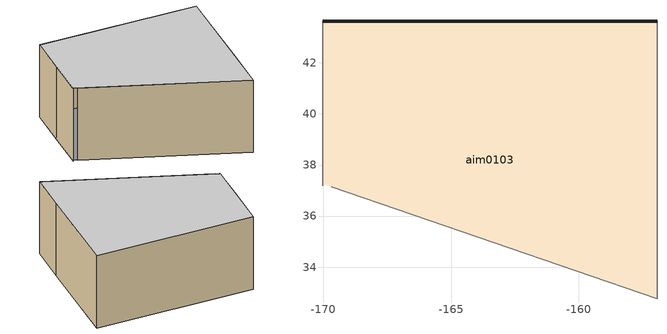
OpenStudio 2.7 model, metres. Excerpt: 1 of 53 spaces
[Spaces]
aim0103
 floor to aim0617: -170.03,37.27 -170.03,43.64 -156.93,43.64 -156.93,32.76 z16.97
 wall outside: -156.93,43.64 -170.03,43.64 z16.97:23.67
 wall to aim0059: -170.03,43.64 -170.03,40.41 z16.97:23.67
 wall to aim0235: -170.03,40.41 -170.03,37.19 z16.97:23.67
 wall to aim0279: -169.69,37.15 -156.93,32.76 z16.97:23.67
 wall to aim0147: -156.93,35.97 -156.93,43.64 z16.97:23.67
 wall to aim0404: -156.93,32.76 -156.93,35.97 z16.97:23.67
 ceiling to aim0102: -156.93,32.76 -156.93,43.64 -170.03,43.64 -170.03,37.27 z23.67
[Building]
Project Name
[ThermalZone]
aim0103 ThermalZone: Use Ideal Air Loads=No
[Space]
aim0103: Thermal Zone=aim0103 ThermalZone; Design Specification Outdoor Air Object=aim0103_ventilation
[SpaceInfiltration:DesignFlowRate]
aim0103_infiltration: Space or SpaceType=aim0103; Schedule=Always On Discrete; Design Flow Rate Calculation Method=Flow/Space; Design Flow Rate {m3/s}=0
[DesignSpecification:OutdoorAir]
aim0103_ventilation: Outdoor Air Flow per Person {m3/s-person}=0; Outdoor Air Flow per Floor Area {m3/s-m2}=0; Outdoor Air Flow Rate {m3/s}=0; Outdoor Air Flow Air Changes per Hour {1/hr}=0
[Schedule:Constant]
Always On Discrete: Value=1
